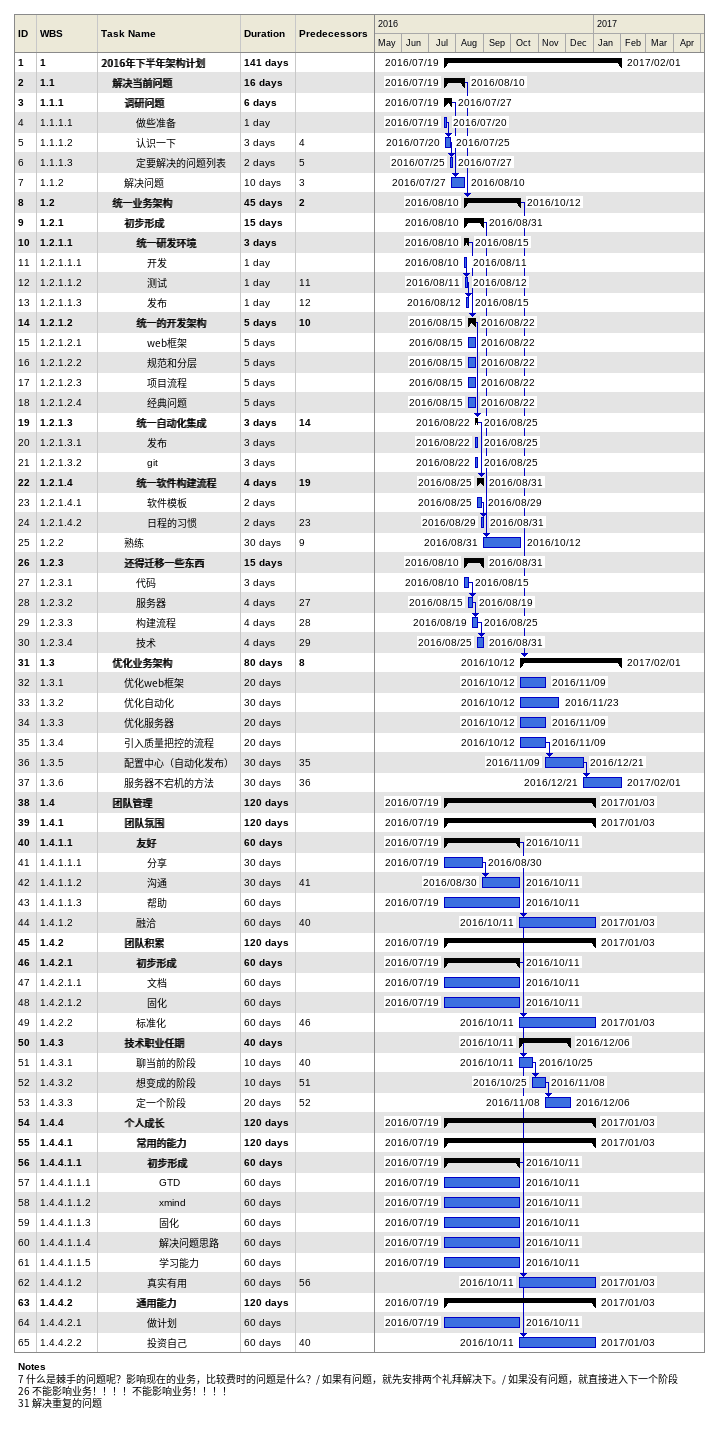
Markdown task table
| ID | WBS | Task | Duration | Start | Finish | Predecessors |
|---|---|---|---|---|---|---|
| 1 | 1 | **2016年下半年架构计划** | 141d | 2016-07-19 | 2017-02-01 |  |
| 2 | 1.1 | **解决当前问题** | 16d | 2016-07-19 | 2016-08-10 |  |
| 3 | 1.1.1 | **调研问题** | 6d | 2016-07-19 | 2016-07-27 |  |
| 4 | 1.1.1.1 | 做些准备 | 1d | 2016-07-19 | 2016-07-20 |  |
| 5 | 1.1.1.2 | 认识一下 | 3d | 2016-07-20 | 2016-07-25 | 4 |
| 6 | 1.1.1.3 | 定要解决的问题列表 | 2d | 2016-07-25 | 2016-07-27 | 5 |
| 7 | 1.1.2 | 解决问题 | 10d | 2016-07-27 | 2016-08-10 | 3 |
| 8 | 1.2 | **统一业务架构** | 45d | 2016-08-10 | 2016-10-12 | 2 |
| 9 | 1.2.1 | **初步形成** | 15d | 2016-08-10 | 2016-08-31 |  |
| 10 | 1.2.1.1 | **统一研发环境** | 3d | 2016-08-10 | 2016-08-15 |  |
| 11 | 1.2.1.1.1 | 开发 | 1d | 2016-08-10 | 2016-08-11 |  |
| 12 | 1.2.1.1.2 | 测试 | 1d | 2016-08-11 | 2016-08-12 | 11 |
| 13 | 1.2.1.1.3 | 发布 | 1d | 2016-08-12 | 2016-08-15 | 12 |
| 14 | 1.2.1.2 | **统一的开发架构** | 5d | 2016-08-15 | 2016-08-22 | 10 |
| 15 | 1.2.1.2.1 | web框架 | 5d | 2016-08-15 | 2016-08-22 |  |
| 16 | 1.2.1.2.2 | 规范和分层 | 5d | 2016-08-15 | 2016-08-22 |  |
| 17 | 1.2.1.2.3 | 项目流程 | 5d | 2016-08-15 | 2016-08-22 |  |
| 18 | 1.2.1.2.4 | 经典问题 | 5d | 2016-08-15 | 2016-08-22 |  |
| 19 | 1.2.1.3 | **统一自动化集成** | 3d | 2016-08-22 | 2016-08-25 | 14 |
| 20 | 1.2.1.3.1 | 发布 | 3d | 2016-08-22 | 2016-08-25 |  |
| 21 | 1.2.1.3.2 | git | 3d | 2016-08-22 | 2016-08-25 |  |
| 22 | 1.2.1.4 | **统一软件构建流程** | 4d | 2016-08-25 | 2016-08-31 | 19 |
| 23 | 1.2.1.4.1 | 软件模板 | 2d | 2016-08-25 | 2016-08-29 |  |
| 24 | 1.2.1.4.2 | 日程的习惯 | 2d | 2016-08-29 | 2016-08-31 | 23 |
| 25 | 1.2.2 | 熟练 | 30d | 2016-08-31 | 2016-10-12 | 9 |
| 26 | 1.2.3 | **还得迁移一些东西** | 15d | 2016-08-10 | 2016-08-31 |  |
| 27 | 1.2.3.1 | 代码 | 3d | 2016-08-10 | 2016-08-15 |  |
| 28 | 1.2.3.2 | 服务器 | 4d | 2016-08-15 | 2016-08-19 | 27 |
| 29 | 1.2.3.3 | 构建流程 | 4d | 2016-08-19 | 2016-08-25 | 28 |
| 30 | 1.2.3.4 | 技术 | 4d | 2016-08-25 | 2016-08-31 | 29 |
| 31 | 1.3 | **优化业务架构** | 80d | 2016-10-12 | 2017-02-01 | 8 |
| 32 | 1.3.1 | 优化web框架 | 20d | 2016-10-12 | 2016-11-09 |  |
| 33 | 1.3.2 | 优化自动化 | 30d | 2016-10-12 | 2016-11-23 |  |
| 34 | 1.3.3 | 优化服务器 | 20d | 2016-10-12 | 2016-11-09 |  |
| 35 | 1.3.4 | 引入质量把控的流程 | 20d | 2016-10-12 | 2016-11-09 |  |
| 36 | 1.3.5 | 配置中心（自动化发布） | 30d | 2016-11-09 | 2016-12-21 | 35 |
| 37 | 1.3.6 | 服务器不宕机的方法 | 30d | 2016-12-21 | 2017-02-01 | 36 |
| 38 | 1.4 | **团队管理** | 120d | 2016-07-19 | 2017-01-03 |  |
| 39 | 1.4.1 | **团队氛围** | 120d | 2016-07-19 | 2017-01-03 |  |
| 40 | 1.4.1.1 | **友好** | 60d | 2016-07-19 | 2016-10-11 |  |
| 41 | 1.4.1.1.1 | 分享 | 30d | 2016-07-19 | 2016-08-30 |  |
| 42 | 1.4.1.1.2 | 沟通 | 30d | 2016-08-30 | 2016-10-11 | 41 |
| 43 | 1.4.1.1.3 | 帮助 | 60d | 2016-07-19 | 2016-10-11 |  |
| 44 | 1.4.1.2 | 融洽 | 60d | 2016-10-11 | 2017-01-03 | 40 |
| 45 | 1.4.2 | **团队积累** | 120d | 2016-07-19 | 2017-01-03 |  |
| 46 | 1.4.2.1 | **初步形成** | 60d | 2016-07-19 | 2016-10-11 |  |
| 47 | 1.4.2.1.1 | 文档 | 60d | 2016-07-19 | 2016-10-11 |  |
| 48 | 1.4.2.1.2 | 固化 | 60d | 2016-07-19 | 2016-10-11 |  |
| 49 | 1.4.2.2 | 标准化 | 60d | 2016-10-11 | 2017-01-03 | 46 |
| 50 | 1.4.3 | **技术职业任期** | 40d | 2016-10-11 | 2016-12-06 |  |
| 51 | 1.4.3.1 | 聊当前的阶段 | 10d | 2016-10-11 | 2016-10-25 | 40 |
| 52 | 1.4.3.2 | 想变成的阶段 | 10d | 2016-10-25 | 2016-11-08 | 51 |
| 53 | 1.4.3.3 | 定一个阶段 | 20d | 2016-11-08 | 2016-12-06 | 52 |
| 54 | 1.4.4 | **个人成长** | 120d | 2016-07-19 | 2017-01-03 |  |
| 55 | 1.4.4.1 | **常用的能力** | 120d | 2016-07-19 | 2017-01-03 |  |
| 56 | 1.4.4.1.1 | **初步形成** | 60d | 2016-07-19 | 2016-10-11 |  |
| 57 | 1.4.4.1.1.1 | GTD | 60d | 2016-07-19 | 2016-10-11 |  |
| 58 | 1.4.4.1.1.2 | xmind | 60d | 2016-07-19 | 2016-10-11 |  |
| 59 | 1.4.4.1.1.3 | 固化 | 60d | 2016-07-19 | 2016-10-11 |  |
| 60 | 1.4.4.1.1.4 | 解决问题思路 | 60d | 2016-07-19 | 2016-10-11 |  |
| 61 | 1.4.4.1.1.5 | 学习能力 | 60d | 2016-07-19 | 2016-10-11 |  |
| 62 | 1.4.4.1.2 | 真实有用 | 60d | 2016-10-11 | 2017-01-03 | 56 |
| 63 | 1.4.4.2 | **通用能力** | 120d | 2016-07-19 | 2017-01-03 |  |
| 64 | 1.4.4.2.1 | 做计划 | 60d | 2016-07-19 | 2016-10-11 |  |
| 65 | 1.4.4.2.2 | 投资自己 | 60d | 2016-10-11 | 2017-01-03 | 40 |

Notes
- 7: 什么是棘手的问题呢？影响现在的业务，比较费时的问题是什么？ / 如果有问题，就先安排两个礼拜解决下。 / 如果没有问题，就直接进入下一个阶段
- 26: 不能影响业务！！！！不能影响业务！！！！
- 31: 解决重复的问题
